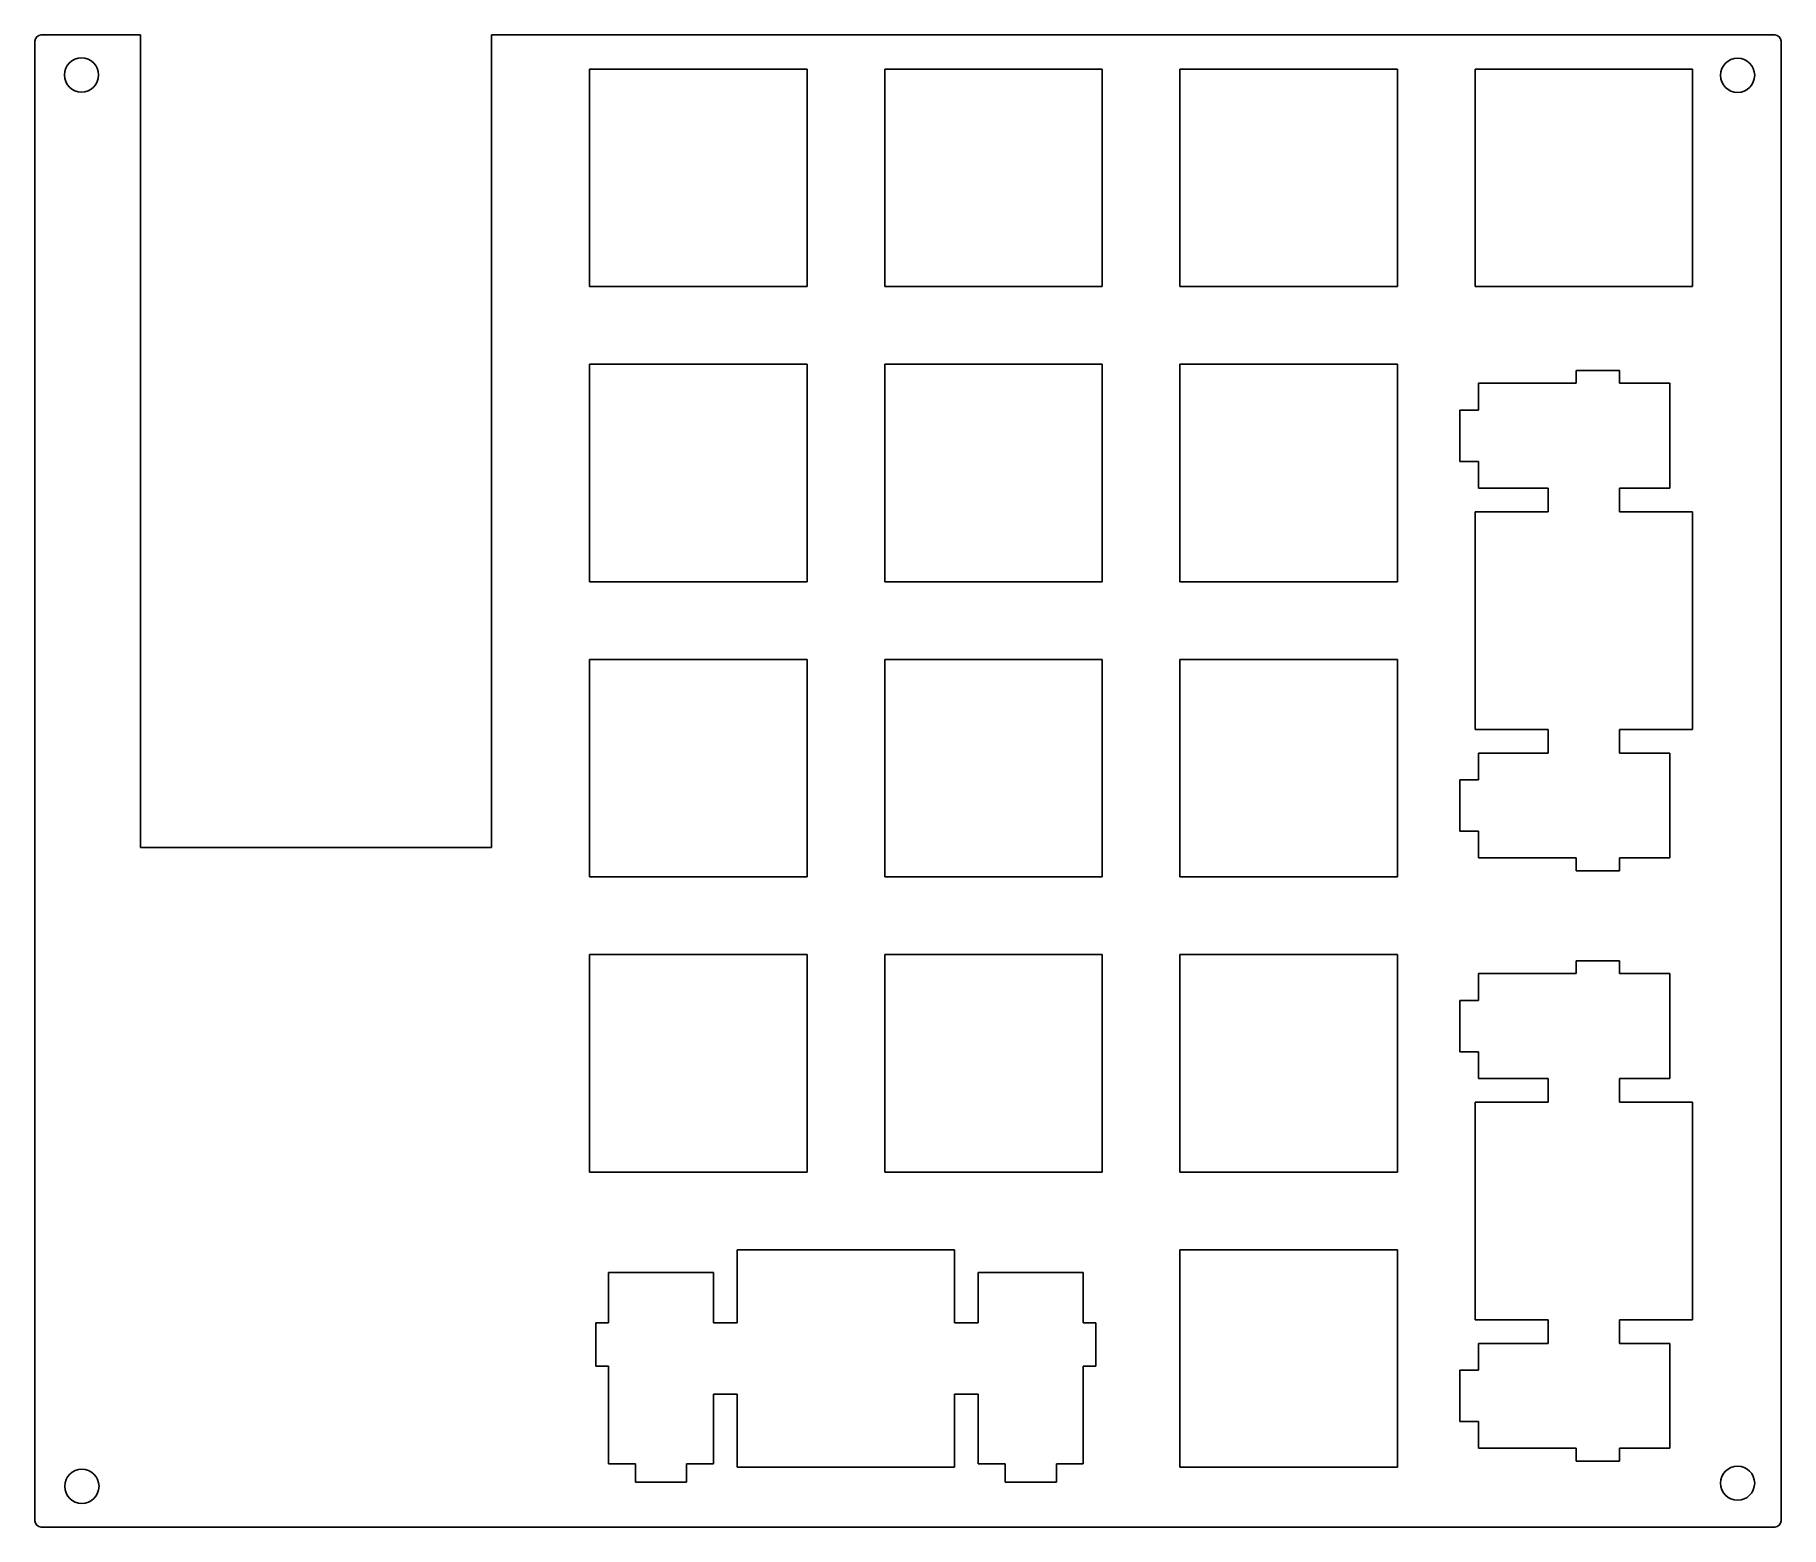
# Model space of a CAD drawing. Extents: x 68 to 180, y -155 to -59.
import ezdxf

# ---------------------------------------------------------------- set-up
doc = ezdxf.new("R2010")
doc.units = 0
doc.layers.add('BLACK', color=7, linetype='CONTINUOUS')

msp = doc.modelspace()

# ---------------------------------------------------------------- linework, layer by layer
at = {"layer": 'BLACK', "linetype": 'CONTINUOUS'}
for p, q in [((67.8, -154.45), (67.8, -59.2)), ((68.2, -58.8), (74.59, -58.8)), ((74.59, -58.8), (74.59, -111.1)), ((97.2, -58.8), (179.8, -58.8)), ((97.2, -111.1), (97.2, -58.8)), ((180.2, -59.2), (180.2, -154.45)), ((103.5, -61.0007), (117.5, -61.0007)), ((103.5, -75), (103.5, -61.0007)), ((117.5, -61.0007), (117.5, -75)), ((122.5, -61.0007), (136.5, -61.0007)), ((122.5, -75), (122.5, -61.0007)), ((136.5, -61.0007), (136.5, -75)), ((141.501, -75), (141.501, -61.0007)), ((141.501, -61.0007), (155.501, -61.0007)), ((155.501, -61.0007), (155.501, -75)), ((160.501, -61.0007), (174.501, -61.0007)), ((160.501, -75), (160.501, -61.0007)), ((174.501, -61.0007), (174.501, -75)), ((117.5, -75), (103.5, -75)), ((136.5, -75), (122.5, -75)), ((155.501, -75), (141.501, -75)), ((174.501, -75), (160.501, -75)), ((103.499, -80.0007), (117.499, -80.0007)), ((103.499, -94), (103.499, -80.0007)), ((117.499, -80.0007), (117.499, -94)), ((122.5, -94), (122.5, -80.0007)), ((122.5, -80.0007), (136.5, -80.0007)), ((136.5, -80.0007), (136.5, -94)), ((141.5, -80.0007), (155.5, -80.0007)), ((141.5, -94), (141.5, -80.0007)), ((155.5, -80.0007), (155.5, -94)), ((169.8, -80.4001), (167, -80.4001)), ((167, -80.4001), (167, -81.2256)), ((169.8, -81.2256), (169.8, -80.4001)), ((160.73, -81.2256), (160.73, -82.9507)), ((167, -81.2256), (160.73, -81.2256)), ((173.03, -81.2256), (169.8, -81.2256)), ((173.03, -87.9753), (173.03, -81.2256)), ((160.73, -82.9507), (159.529, -82.9507)), ((159.529, -82.9507), (159.529, -86.2499)), ((159.529, -86.2499), (160.73, -86.2499)), ((160.73, -86.2499), (160.73, -87.9753)), ((160.73, -87.9753), (165.2, -87.9753)), ((165.2, -87.9753), (165.2, -89.5007)), ((169.8, -87.9753), (173.03, -87.9753)), ((169.8, -89.5007), (169.8, -87.9753)), ((160.499, -89.5007), (160.499, -103.5)), ((165.2, -89.5007), (160.499, -89.5007)), ((174.499, -89.5007), (169.8, -89.5007)), ((174.499, -103.5), (174.499, -89.5007)), ((117.499, -94), (103.499, -94)), ((136.5, -94), (122.5, -94)), ((155.5, -94), (141.5, -94)), ((103.5, -113), (103.5, -99.0007)), ((103.5, -99.0007), (117.5, -99.0007)), ((117.5, -99.0007), (117.5, -113)), ((122.5, -113), (122.5, -99.0007)), ((122.5, -99.0007), (136.5, -99.0007)), ((136.5, -99.0007), (136.5, -113)), ((141.499, -99.0007), (155.499, -99.0007)), ((141.499, -113), (141.499, -99.0007)), ((155.499, -99.0007), (155.499, -113)), ((160.499, -103.5), (165.2, -103.5)), ((165.2, -103.5), (165.2, -105.026)), ((169.8, -105.026), (169.8, -103.5)), ((169.8, -103.5), (174.499, -103.5)), ((165.2, -105.026), (160.73, -105.026)), ((160.73, -105.026), (160.73, -106.751)), ((173.03, -105.026), (169.8, -105.026)), ((173.03, -111.775), (173.03, -105.026)), ((160.73, -106.751), (159.529, -106.751)), ((159.529, -106.751), (159.529, -110.05)), ((159.529, -110.05), (160.73, -110.05)), ((160.73, -110.05), (160.73, -111.775)), ((74.59, -111.1), (97.2, -111.1)), ((160.73, -111.775), (167, -111.775)), ((167, -111.775), (167, -112.601)), ((169.8, -112.601), (169.8, -111.775)), ((169.8, -111.775), (173.03, -111.775)), ((117.5, -113), (103.5, -113)), ((136.5, -113), (122.5, -113)), ((155.499, -113), (141.499, -113)), ((167, -112.601), (169.8, -112.601)), ((103.5, -118.001), (117.5, -118.001)), ((103.5, -132), (103.5, -118.001)), ((117.5, -118.001), (117.5, -132)), ((122.5, -132), (122.5, -118.001)), ((122.5, -118.001), (136.5, -118.001)), ((136.5, -118.001), (136.5, -132)), ((141.5, -118), (155.5, -118)), ((141.5, -131.999), (141.5, -118)), ((155.5, -118), (155.5, -131.999)), ((169.801, -118.4), (167.001, -118.4)), ((167.001, -118.4), (167.001, -119.225)), ((169.801, -119.225), (169.801, -118.4)), ((160.731, -119.225), (160.731, -120.951)), ((167.001, -119.225), (160.731, -119.225)), ((173.031, -119.225), (169.801, -119.225)), ((173.031, -125.975), (173.031, -119.225)), ((160.731, -120.951), (159.53, -120.951)), ((159.53, -120.951), (159.53, -124.25)), ((159.53, -124.25), (160.731, -124.25)), ((160.731, -124.25), (160.731, -125.975)), ((160.731, -125.975), (165.201, -125.975)), ((165.201, -125.975), (165.201, -127.501)), ((169.801, -125.975), (173.031, -125.975)), ((169.801, -127.501), (169.801, -125.975)), ((165.201, -127.501), (160.5, -127.501)), ((160.5, -127.501), (160.5, -141.5)), ((174.5, -127.501), (169.801, -127.501)), ((174.5, -141.5), (174.5, -127.501)), ((117.5, -132), (103.5, -132)), ((136.5, -132), (122.5, -132)), ((155.5, -131.999), (141.5, -131.999)), ((126.999, -137), (112.999, -137)), ((112.999, -137), (112.999, -141.7)), ((126.999, -141.7), (126.999, -137)), ((141.5, -151), (141.5, -137.001)), ((141.5, -137.001), (155.5, -137.001)), ((155.5, -137.001), (155.5, -151)), ((104.724, -138.47), (104.724, -141.7)), ((111.474, -138.47), (104.724, -138.47)), ((111.474, -141.7), (111.474, -138.47)), ((135.274, -138.47), (128.524, -138.47)), ((128.524, -138.47), (128.524, -141.7)), ((135.274, -141.7), (135.274, -138.47)), ((160.5, -141.5), (165.201, -141.5)), ((165.201, -141.5), (165.201, -143.026)), ((169.801, -141.5), (174.5, -141.5)), ((169.801, -143.026), (169.801, -141.5)), ((103.899, -141.7), (103.899, -144.499)), ((104.724, -141.7), (103.899, -141.7)), ((112.999, -141.7), (111.474, -141.7)), ((128.524, -141.7), (126.999, -141.7)), ((136.1, -141.7), (135.274, -141.7)), ((136.1, -144.499), (136.1, -141.7)), ((160.731, -143.026), (160.731, -144.751)), ((165.201, -143.026), (160.731, -143.026)), ((173.031, -143.026), (169.801, -143.026)), ((173.031, -149.775), (173.031, -143.026)), ((103.899, -144.499), (104.724, -144.499)), ((104.724, -144.499), (104.724, -150.769)), ((135.274, -150.769), (135.274, -144.499)), ((135.274, -144.499), (136.1, -144.499)), ((159.53, -144.751), (159.53, -148.05)), ((160.731, -144.751), (159.53, -144.751)), ((111.474, -146.3), (112.999, -146.3)), ((111.474, -150.769), (111.474, -146.3)), ((112.999, -146.3), (112.999, -150.999)), ((126.999, -150.999), (126.999, -146.3)), ((126.999, -146.3), (128.524, -146.3)), ((128.524, -146.3), (128.524, -150.769)), ((159.53, -148.05), (160.731, -148.05)), ((160.731, -148.05), (160.731, -149.775)), ((160.731, -149.775), (167.001, -149.775)), ((167.001, -149.775), (167.001, -150.601)), ((167.001, -150.601), (169.801, -150.601)), ((169.801, -149.775), (173.031, -149.775)), ((169.801, -150.601), (169.801, -149.775)), ((104.724, -150.769), (106.45, -150.769)), ((106.45, -150.769), (106.45, -151.969)), ((109.749, -150.769), (111.474, -150.769)), ((109.749, -151.969), (109.749, -150.769)), ((112.999, -150.999), (126.999, -150.999)), ((128.524, -150.769), (130.25, -150.769)), ((130.25, -150.769), (130.25, -151.969)), ((133.549, -150.769), (135.274, -150.769)), ((133.549, -151.969), (133.549, -150.769)), ((155.5, -151), (141.5, -151)), ((106.45, -151.969), (109.749, -151.969)), ((130.25, -151.969), (133.549, -151.969)), ((179.8, -154.85), (68.2, -154.85))]:
    msp.add_line(p, q, dxfattribs=at)
at = {"layer": 'BLACK'}
for centre, radius in [((70.7985, -61.375), 1.1015), ((177.4, -61.4), 1.1), ((70.8223, -152.225), 1.103), ((177.4, -152.025), 1.1003)]:
    msp.add_circle(centre, radius, dxfattribs=at)
for centre, start, end in [((68.2, -59.2), 90, 180), ((179.8, -59.2), 0, 90), ((68.2, -154.45), 180, 270), ((179.8, -154.45), -90, 0)]:
    msp.add_arc(centre, 0.4, start, end, dxfattribs=at)

doc.saveas('drawing.dxf')
